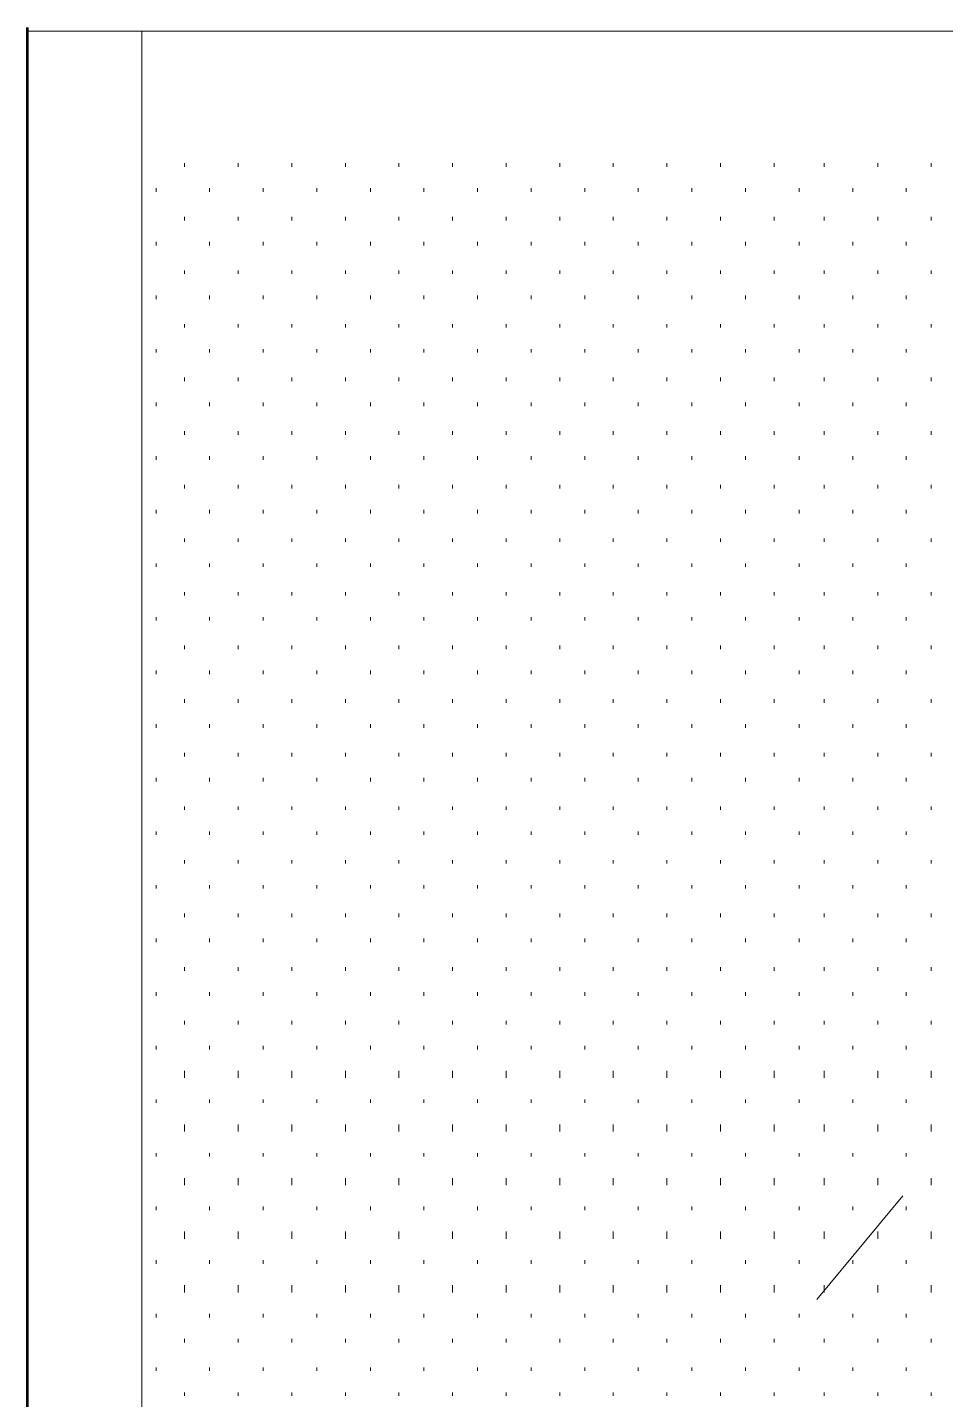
# Model space of a CAD drawing. Header units: inches. Extents: x -6061 to 13621, y -296 to 7483.
# Drawn here: x -5906.68 to -5886.1, y -123.21 to -92.46 of the extents above; entities that cross this region are included whole.
import ezdxf

# ---------------------------------------------------------------- set-up
doc = ezdxf.new("R2010")
doc.units = ezdxf.units.IN
doc.header["$MEASUREMENT"] = 0
doc.layers.get('0').update_dxf_attribs({"linetype": 'CONTINUOUS'})

msp = doc.modelspace()

# ---------------------------------------------------------------- linework, layer by layer
at = {"color": 7, "linetype": 'Continuous', "lineweight": 53, "true_color": 0x000007}
msp.add_line((-5906.6842, -184.55973), (-5906.6842, -92.45566), dxfattribs=at)
at = {"color": 7, "linetype": 'Continuous', "lineweight": 9, "true_color": 0x000007}
for p, q in [((-5906.6842, -92.53575), (-5904.1213, -92.53575)), ((-5906.6842, -92.53575), (-5906.6842, -184.55973)), ((-5904.1213, -184.55973), (-5904.1213, -92.53575)), ((-5904.1213, -95.01855), (-5904.1213, -92.53575)), ((-5868.16067, -92.53575), (-5904.1213, -92.53575)), ((-5904.1213, -95.01855), (-5904.1213, -184.55973)), ((-5887.06203, -118.64525), (-5888.9842, -120.96787))]:
    msp.add_line(p, q, dxfattribs=at)
at = {"color": 7, "linetype": 'Continuous', "lineweight": 18, "true_color": 0x000007}
msp.add_line((-5906.6842, -92.53575), (-5798.64212, -92.53575), dxfattribs=at)
at = {"color": 7, "linetype": 'Continuous', "lineweight": 9, "true_color": 0xffffff}
for p, q in [((-5903.16022, -95.57919), (-5903.16022, -95.4991)), ((-5901.95886, -95.57919), (-5901.95886, -95.4991)), ((-5900.7575, -95.57919), (-5900.7575, -95.4991)), ((-5899.55614, -95.57919), (-5899.55614, -95.4991)), ((-5898.35479, -95.57919), (-5898.35479, -95.4991)), ((-5897.15343, -95.57919), (-5897.15343, -95.4991)), ((-5895.95207, -95.57919), (-5895.95207, -95.4991)), ((-5894.75071, -95.57919), (-5894.75071, -95.4991)), ((-5893.54936, -95.57919), (-5893.54936, -95.4991)), ((-5892.348, -95.57919), (-5892.348, -95.4991)), ((-5891.14664, -95.57919), (-5891.14664, -95.4991)), ((-5889.94528, -95.57919), (-5889.94528, -95.4991)), ((-5888.82402, -95.57919), (-5888.82402, -95.4991)), ((-5887.62266, -95.57919), (-5887.62266, -95.4991)), ((-5886.4213, -95.57919), (-5886.4213, -95.4991)), ((-5903.80094, -96.13982), (-5903.80094, -96.05973)), ((-5902.59958, -96.13982), (-5902.59958, -96.05973)), ((-5901.39823, -96.13982), (-5901.39823, -96.05973)), ((-5900.19687, -96.13982), (-5900.19687, -96.05973)), ((-5898.99551, -96.13982), (-5898.99551, -96.05973)), ((-5897.79415, -96.13982), (-5897.79415, -96.05973)), ((-5896.5928, -96.13982), (-5896.5928, -96.05973)), ((-5895.39144, -96.13982), (-5895.39144, -96.05973)), ((-5894.19008, -96.13982), (-5894.19008, -96.05973)), ((-5892.98872, -96.13982), (-5892.98872, -96.05973)), ((-5891.78737, -96.13982), (-5891.78737, -96.05973)), ((-5890.58601, -96.13982), (-5890.58601, -96.05973)), ((-5889.38465, -96.13982), (-5889.38465, -96.05973)), ((-5888.18329, -96.13982), (-5888.18329, -96.05973)), ((-5886.98194, -96.13982), (-5886.98194, -96.05973)), ((-5903.16022, -96.78054), (-5903.16022, -96.70045)), ((-5901.95886, -96.78054), (-5901.95886, -96.70045)), ((-5900.7575, -96.78054), (-5900.7575, -96.70045)), ((-5899.55614, -96.78054), (-5899.55614, -96.70045)), ((-5898.35479, -96.78054), (-5898.35479, -96.70045)), ((-5897.15343, -96.78054), (-5897.15343, -96.70045)), ((-5895.95207, -96.78054), (-5895.95207, -96.70045)), ((-5894.75071, -96.78054), (-5894.75071, -96.70045)), ((-5893.54936, -96.78054), (-5893.54936, -96.70045)), ((-5892.348, -96.78054), (-5892.348, -96.70045)), ((-5891.14664, -96.78054), (-5891.14664, -96.70045)), ((-5889.94528, -96.78054), (-5889.94528, -96.70045)), ((-5888.82402, -96.78054), (-5888.82402, -96.70045)), ((-5887.62266, -96.78054), (-5887.62266, -96.70045)), ((-5886.4213, -96.78054), (-5886.4213, -96.70045)), ((-5903.80094, -97.34118), (-5903.80094, -97.26109)), ((-5902.59958, -97.34118), (-5902.59958, -97.26109)), ((-5901.39823, -97.34118), (-5901.39823, -97.26109)), ((-5900.19687, -97.34118), (-5900.19687, -97.26109)), ((-5898.99551, -97.34118), (-5898.99551, -97.26109)), ((-5897.79415, -97.34118), (-5897.79415, -97.26109)), ((-5896.5928, -97.34118), (-5896.5928, -97.26109)), ((-5895.39144, -97.34118), (-5895.39144, -97.26109)), ((-5894.19008, -97.34118), (-5894.19008, -97.26109)), ((-5892.98872, -97.34118), (-5892.98872, -97.26109)), ((-5891.78737, -97.34118), (-5891.78737, -97.26109)), ((-5890.58601, -97.34118), (-5890.58601, -97.26109)), ((-5889.38465, -97.34118), (-5889.38465, -97.26109)), ((-5888.18329, -97.34118), (-5888.18329, -97.26109)), ((-5886.98194, -97.34118), (-5886.98194, -97.26109)), ((-5903.16022, -97.9819), (-5903.16022, -97.90181)), ((-5901.95886, -97.9819), (-5901.95886, -97.90181)), ((-5900.7575, -97.9819), (-5900.7575, -97.90181)), ((-5899.55614, -97.9819), (-5899.55614, -97.90181)), ((-5898.35479, -97.9819), (-5898.35479, -97.90181)), ((-5897.15343, -97.9819), (-5897.15343, -97.90181)), ((-5895.95207, -97.9819), (-5895.95207, -97.90181)), ((-5894.75071, -97.9819), (-5894.75071, -97.90181)), ((-5893.54936, -97.9819), (-5893.54936, -97.90181)), ((-5892.348, -97.9819), (-5892.348, -97.90181)), ((-5891.14664, -97.9819), (-5891.14664, -97.90181)), ((-5889.94528, -97.9819), (-5889.94528, -97.90181)), ((-5888.82402, -97.9819), (-5888.82402, -97.90181)), ((-5887.62266, -97.9819), (-5887.62266, -97.90181)), ((-5886.4213, -97.9819), (-5886.4213, -97.90181)), ((-5903.80094, -98.54253), (-5903.80094, -98.46244)), ((-5902.59958, -98.54253), (-5902.59958, -98.46244)), ((-5901.39823, -98.54253), (-5901.39823, -98.46244)), ((-5900.19687, -98.54253), (-5900.19687, -98.46244)), ((-5898.99551, -98.54253), (-5898.99551, -98.46244)), ((-5897.79415, -98.54253), (-5897.79415, -98.46244)), ((-5896.5928, -98.54253), (-5896.5928, -98.46244)), ((-5895.39144, -98.54253), (-5895.39144, -98.46244)), ((-5894.19008, -98.54253), (-5894.19008, -98.46244)), ((-5892.98872, -98.54253), (-5892.98872, -98.46244)), ((-5891.78737, -98.54253), (-5891.78737, -98.46244)), ((-5890.58601, -98.54253), (-5890.58601, -98.46244)), ((-5889.38465, -98.54253), (-5889.38465, -98.46244)), ((-5888.18329, -98.54253), (-5888.18329, -98.46244)), ((-5886.98194, -98.54253), (-5886.98194, -98.46244)), ((-5903.16022, -99.18326), (-5903.16022, -99.10317)), ((-5901.95886, -99.18326), (-5901.95886, -99.10317)), ((-5900.7575, -99.18326), (-5900.7575, -99.10317)), ((-5899.55614, -99.18326), (-5899.55614, -99.10317)), ((-5898.35479, -99.18326), (-5898.35479, -99.10317)), ((-5897.15343, -99.18326), (-5897.15343, -99.10317)), ((-5895.95207, -99.18326), (-5895.95207, -99.10317)), ((-5894.75071, -99.18326), (-5894.75071, -99.10317)), ((-5893.54936, -99.18326), (-5893.54936, -99.10317)), ((-5892.348, -99.18326), (-5892.348, -99.10317)), ((-5891.14664, -99.18326), (-5891.14664, -99.10317)), ((-5889.94528, -99.18326), (-5889.94528, -99.10317)), ((-5888.82402, -99.18326), (-5888.82402, -99.10317)), ((-5887.62266, -99.18326), (-5887.62266, -99.10317)), ((-5886.4213, -99.18326), (-5886.4213, -99.10317)), ((-5903.80094, -99.74389), (-5903.80094, -99.6638)), ((-5902.59958, -99.74389), (-5902.59958, -99.6638)), ((-5901.39823, -99.74389), (-5901.39823, -99.6638)), ((-5900.19687, -99.74389), (-5900.19687, -99.6638)), ((-5898.99551, -99.74389), (-5898.99551, -99.6638)), ((-5897.79415, -99.74389), (-5897.79415, -99.6638)), ((-5896.5928, -99.74389), (-5896.5928, -99.6638)), ((-5895.39144, -99.74389), (-5895.39144, -99.6638)), ((-5894.19008, -99.74389), (-5894.19008, -99.6638)), ((-5892.98872, -99.74389), (-5892.98872, -99.6638)), ((-5891.78737, -99.74389), (-5891.78737, -99.6638)), ((-5890.58601, -99.74389), (-5890.58601, -99.6638)), ((-5889.38465, -99.74389), (-5889.38465, -99.6638)), ((-5888.18329, -99.74389), (-5888.18329, -99.6638)), ((-5886.98194, -99.74389), (-5886.98194, -99.6638)), ((-5903.16022, -100.38462), (-5903.16022, -100.30453)), ((-5901.95886, -100.38462), (-5901.95886, -100.30453)), ((-5900.7575, -100.38462), (-5900.7575, -100.30453)), ((-5899.55614, -100.38462), (-5899.55614, -100.30453)), ((-5898.35479, -100.38462), (-5898.35479, -100.30453)), ((-5897.15343, -100.38462), (-5897.15343, -100.30453)), ((-5895.95207, -100.38462), (-5895.95207, -100.30453)), ((-5894.75071, -100.38462), (-5894.75071, -100.30453)), ((-5893.54936, -100.38462), (-5893.54936, -100.30453)), ((-5892.348, -100.38462), (-5892.348, -100.30453)), ((-5891.14664, -100.38462), (-5891.14664, -100.30453)), ((-5889.94528, -100.38462), (-5889.94528, -100.30453)), ((-5888.82402, -100.38462), (-5888.82402, -100.30453)), ((-5887.62266, -100.38462), (-5887.62266, -100.30453)), ((-5886.4213, -100.38462), (-5886.4213, -100.30453)), ((-5903.80094, -100.94525), (-5903.80094, -100.86516)), ((-5902.59958, -100.94525), (-5902.59958, -100.86516)), ((-5901.39823, -100.94525), (-5901.39823, -100.86516)), ((-5900.19687, -100.94525), (-5900.19687, -100.86516)), ((-5898.99551, -100.94525), (-5898.99551, -100.86516)), ((-5897.79415, -100.94525), (-5897.79415, -100.86516)), ((-5896.5928, -100.94525), (-5896.5928, -100.86516)), ((-5895.39144, -100.94525), (-5895.39144, -100.86516)), ((-5894.19008, -100.94525), (-5894.19008, -100.86516)), ((-5892.98872, -100.94525), (-5892.98872, -100.86516)), ((-5891.78737, -100.94525), (-5891.78737, -100.86516)), ((-5890.58601, -100.94525), (-5890.58601, -100.86516)), ((-5889.38465, -100.94525), (-5889.38465, -100.86516)), ((-5888.18329, -100.94525), (-5888.18329, -100.86516)), ((-5886.98194, -100.94525), (-5886.98194, -100.86516)), ((-5903.16022, -101.58597), (-5903.16022, -101.50588)), ((-5901.95886, -101.58597), (-5901.95886, -101.50588)), ((-5900.7575, -101.58597), (-5900.7575, -101.50588)), ((-5899.55614, -101.58597), (-5899.55614, -101.50588)), ((-5898.35479, -101.58597), (-5898.35479, -101.50588)), ((-5897.15343, -101.58597), (-5897.15343, -101.50588)), ((-5895.95207, -101.58597), (-5895.95207, -101.50588)), ((-5894.75071, -101.58597), (-5894.75071, -101.50588)), ((-5893.54936, -101.58597), (-5893.54936, -101.50588)), ((-5892.348, -101.58597), (-5892.348, -101.50588)), ((-5891.14664, -101.58597), (-5891.14664, -101.50588)), ((-5889.94528, -101.58597), (-5889.94528, -101.50588)), ((-5888.82402, -101.58597), (-5888.82402, -101.50588)), ((-5887.62266, -101.58597), (-5887.62266, -101.50588)), ((-5886.4213, -101.58597), (-5886.4213, -101.50588)), ((-5903.80094, -102.14661), (-5903.80094, -102.06652)), ((-5902.59958, -102.14661), (-5902.59958, -102.06652)), ((-5901.39823, -102.14661), (-5901.39823, -102.06652)), ((-5900.19687, -102.14661), (-5900.19687, -102.06652)), ((-5898.99551, -102.14661), (-5898.99551, -102.06652)), ((-5897.79415, -102.14661), (-5897.79415, -102.06652)), ((-5896.5928, -102.14661), (-5896.5928, -102.06652)), ((-5895.39144, -102.14661), (-5895.39144, -102.06652)), ((-5894.19008, -102.14661), (-5894.19008, -102.06652)), ((-5892.98872, -102.14661), (-5892.98872, -102.06652)), ((-5891.78737, -102.14661), (-5891.78737, -102.06652)), ((-5890.58601, -102.14661), (-5890.58601, -102.06652)), ((-5889.38465, -102.14661), (-5889.38465, -102.06652)), ((-5888.18329, -102.14661), (-5888.18329, -102.06652)), ((-5886.98194, -102.14661), (-5886.98194, -102.06652)), ((-5903.16022, -102.78733), (-5903.16022, -102.70724)), ((-5901.95886, -102.78733), (-5901.95886, -102.70724)), ((-5900.7575, -102.78733), (-5900.7575, -102.70724)), ((-5899.55614, -102.78733), (-5899.55614, -102.70724)), ((-5898.35479, -102.78733), (-5898.35479, -102.70724)), ((-5897.15343, -102.78733), (-5897.15343, -102.70724)), ((-5895.95207, -102.78733), (-5895.95207, -102.70724)), ((-5894.75071, -102.78733), (-5894.75071, -102.70724)), ((-5893.54936, -102.78733), (-5893.54936, -102.70724)), ((-5892.348, -102.78733), (-5892.348, -102.70724)), ((-5891.14664, -102.78733), (-5891.14664, -102.70724)), ((-5889.94528, -102.78733), (-5889.94528, -102.70724)), ((-5888.82402, -102.78733), (-5888.82402, -102.70724)), ((-5887.62266, -102.78733), (-5887.62266, -102.70724)), ((-5886.4213, -102.78733), (-5886.4213, -102.70724)), ((-5903.80094, -103.34796), (-5903.80094, -103.26787)), ((-5902.59958, -103.34796), (-5902.59958, -103.26787)), ((-5901.39823, -103.34796), (-5901.39823, -103.26787)), ((-5900.19687, -103.34796), (-5900.19687, -103.26787)), ((-5898.99551, -103.34796), (-5898.99551, -103.26787)), ((-5897.79415, -103.34796), (-5897.79415, -103.26787)), ((-5896.5928, -103.34796), (-5896.5928, -103.26787)), ((-5895.39144, -103.34796), (-5895.39144, -103.26787)), ((-5894.19008, -103.34796), (-5894.19008, -103.26787)), ((-5892.98872, -103.34796), (-5892.98872, -103.26787)), ((-5891.78737, -103.34796), (-5891.78737, -103.26787)), ((-5890.58601, -103.34796), (-5890.58601, -103.26787)), ((-5889.38465, -103.34796), (-5889.38465, -103.26787)), ((-5888.18329, -103.34796), (-5888.18329, -103.26787)), ((-5886.98194, -103.34796), (-5886.98194, -103.26787)), ((-5903.16022, -103.98869), (-5903.16022, -103.9086)), ((-5901.95886, -103.98869), (-5901.95886, -103.9086)), ((-5900.7575, -103.98869), (-5900.7575, -103.9086)), ((-5899.55614, -103.98869), (-5899.55614, -103.9086)), ((-5898.35479, -103.98869), (-5898.35479, -103.9086)), ((-5897.15343, -103.98869), (-5897.15343, -103.9086)), ((-5895.95207, -103.98869), (-5895.95207, -103.9086)), ((-5894.75071, -103.98869), (-5894.75071, -103.9086)), ((-5893.54936, -103.98869), (-5893.54936, -103.9086)), ((-5892.348, -103.98869), (-5892.348, -103.9086)), ((-5891.14664, -103.98869), (-5891.14664, -103.9086)), ((-5889.94528, -103.98869), (-5889.94528, -103.9086)), ((-5888.82402, -103.98869), (-5888.82402, -103.9086)), ((-5887.62266, -103.98869), (-5887.62266, -103.9086)), ((-5886.4213, -103.98869), (-5886.4213, -103.9086)), ((-5903.80094, -104.54932), (-5903.80094, -104.46923)), ((-5902.59958, -104.54932), (-5902.59958, -104.46923)), ((-5901.39823, -104.54932), (-5901.39823, -104.46923)), ((-5900.19687, -104.54932), (-5900.19687, -104.46923)), ((-5898.99551, -104.54932), (-5898.99551, -104.46923)), ((-5897.79415, -104.54932), (-5897.79415, -104.46923)), ((-5896.5928, -104.54932), (-5896.5928, -104.46923)), ((-5895.39144, -104.54932), (-5895.39144, -104.46923)), ((-5894.19008, -104.54932), (-5894.19008, -104.46923)), ((-5892.98872, -104.54932), (-5892.98872, -104.46923)), ((-5891.78737, -104.54932), (-5891.78737, -104.46923)), ((-5890.58601, -104.54932), (-5890.58601, -104.46923)), ((-5889.38465, -104.54932), (-5889.38465, -104.46923)), ((-5888.18329, -104.54932), (-5888.18329, -104.46923)), ((-5886.98194, -104.54932), (-5886.98194, -104.46923)), ((-5903.16022, -105.19005), (-5903.16022, -105.10995)), ((-5901.95886, -105.19005), (-5901.95886, -105.10995)), ((-5900.7575, -105.19005), (-5900.7575, -105.10995)), ((-5899.55614, -105.19005), (-5899.55614, -105.10995)), ((-5898.35479, -105.19005), (-5898.35479, -105.10995)), ((-5897.15343, -105.19005), (-5897.15343, -105.10995)), ((-5895.95207, -105.19005), (-5895.95207, -105.10995)), ((-5894.75071, -105.19005), (-5894.75071, -105.10995)), ((-5893.54936, -105.19005), (-5893.54936, -105.10995)), ((-5892.348, -105.19005), (-5892.348, -105.10995)), ((-5891.14664, -105.19005), (-5891.14664, -105.10995)), ((-5889.94528, -105.19005), (-5889.94528, -105.10995)), ((-5888.82402, -105.19005), (-5888.82402, -105.10995)), ((-5887.62266, -105.19005), (-5887.62266, -105.10995)), ((-5886.4213, -105.19005), (-5886.4213, -105.10995)), ((-5903.80094, -105.75068), (-5903.80094, -105.67059)), ((-5902.59958, -105.75068), (-5902.59958, -105.67059)), ((-5901.39823, -105.75068), (-5901.39823, -105.67059)), ((-5900.19687, -105.75068), (-5900.19687, -105.67059)), ((-5898.99551, -105.75068), (-5898.99551, -105.67059)), ((-5897.79415, -105.75068), (-5897.79415, -105.67059)), ((-5896.5928, -105.75068), (-5896.5928, -105.67059)), ((-5895.39144, -105.75068), (-5895.39144, -105.67059)), ((-5894.19008, -105.75068), (-5894.19008, -105.67059)), ((-5892.98872, -105.75068), (-5892.98872, -105.67059)), ((-5891.78737, -105.75068), (-5891.78737, -105.67059)), ((-5890.58601, -105.75068), (-5890.58601, -105.67059)), ((-5889.38465, -105.75068), (-5889.38465, -105.67059)), ((-5888.18329, -105.75068), (-5888.18329, -105.67059)), ((-5886.98194, -105.75068), (-5886.98194, -105.67059)), ((-5903.16022, -106.3914), (-5903.16022, -106.31131)), ((-5901.95886, -106.3914), (-5901.95886, -106.31131)), ((-5900.7575, -106.3914), (-5900.7575, -106.31131)), ((-5899.55614, -106.3914), (-5899.55614, -106.31131)), ((-5898.35479, -106.3914), (-5898.35479, -106.31131)), ((-5897.15343, -106.3914), (-5897.15343, -106.31131)), ((-5895.95207, -106.3914), (-5895.95207, -106.31131)), ((-5894.75071, -106.3914), (-5894.75071, -106.31131)), ((-5893.54936, -106.3914), (-5893.54936, -106.31131)), ((-5892.348, -106.3914), (-5892.348, -106.31131)), ((-5891.14664, -106.3914), (-5891.14664, -106.31131)), ((-5889.94528, -106.3914), (-5889.94528, -106.31131)), ((-5888.82402, -106.3914), (-5888.82402, -106.31131)), ((-5887.62266, -106.3914), (-5887.62266, -106.31131)), ((-5886.4213, -106.3914), (-5886.4213, -106.31131)), ((-5903.80094, -106.95204), (-5903.80094, -106.87195)), ((-5902.59958, -106.95204), (-5902.59958, -106.87195)), ((-5901.39823, -106.95204), (-5901.39823, -106.87195)), ((-5900.19687, -106.95204), (-5900.19687, -106.87195)), ((-5898.99551, -106.95204), (-5898.99551, -106.87195)), ((-5897.79415, -106.95204), (-5897.79415, -106.87195)), ((-5896.5928, -106.95204), (-5896.5928, -106.87195)), ((-5895.39144, -106.95204), (-5895.39144, -106.87195)), ((-5894.19008, -106.95204), (-5894.19008, -106.87195)), ((-5892.98872, -106.95204), (-5892.98872, -106.87195)), ((-5891.78737, -106.95204), (-5891.78737, -106.87195)), ((-5890.58601, -106.95204), (-5890.58601, -106.87195)), ((-5889.38465, -106.95204), (-5889.38465, -106.87195)), ((-5888.18329, -106.95204), (-5888.18329, -106.87195)), ((-5886.98194, -106.95204), (-5886.98194, -106.87195)), ((-5903.16022, -107.59276), (-5903.16022, -107.51267)), ((-5901.95886, -107.59276), (-5901.95886, -107.51267)), ((-5900.7575, -107.59276), (-5900.7575, -107.51267)), ((-5899.55614, -107.59276), (-5899.55614, -107.51267)), ((-5898.35479, -107.59276), (-5898.35479, -107.51267)), ((-5897.15343, -107.59276), (-5897.15343, -107.51267)), ((-5895.95207, -107.59276), (-5895.95207, -107.51267)), ((-5894.75071, -107.59276), (-5894.75071, -107.51267)), ((-5893.54936, -107.59276), (-5893.54936, -107.51267)), ((-5892.348, -107.59276), (-5892.348, -107.51267)), ((-5891.14664, -107.59276), (-5891.14664, -107.51267)), ((-5889.94528, -107.59276), (-5889.94528, -107.51267)), ((-5888.82402, -107.59276), (-5888.82402, -107.51267)), ((-5887.62266, -107.59276), (-5887.62266, -107.51267)), ((-5886.4213, -107.59276), (-5886.4213, -107.51267)), ((-5903.80094, -108.15339), (-5903.80094, -108.0733)), ((-5902.59958, -108.15339), (-5902.59958, -108.0733)), ((-5901.39823, -108.15339), (-5901.39823, -108.0733)), ((-5900.19687, -108.15339), (-5900.19687, -108.0733)), ((-5898.99551, -108.15339), (-5898.99551, -108.0733)), ((-5897.79415, -108.15339), (-5897.79415, -108.0733)), ((-5896.5928, -108.15339), (-5896.5928, -108.0733)), ((-5895.39144, -108.15339), (-5895.39144, -108.0733)), ((-5894.19008, -108.15339), (-5894.19008, -108.0733)), ((-5892.98872, -108.15339), (-5892.98872, -108.0733)), ((-5891.78737, -108.15339), (-5891.78737, -108.0733)), ((-5890.58601, -108.15339), (-5890.58601, -108.0733)), ((-5889.38465, -108.15339), (-5889.38465, -108.0733)), ((-5888.18329, -108.15339), (-5888.18329, -108.0733)), ((-5886.98194, -108.15339), (-5886.98194, -108.0733)), ((-5903.16022, -108.79412), (-5903.16022, -108.71403)), ((-5901.95886, -108.79412), (-5901.95886, -108.71403)), ((-5900.7575, -108.79412), (-5900.7575, -108.71403)), ((-5899.55614, -108.79412), (-5899.55614, -108.71403)), ((-5898.35479, -108.79412), (-5898.35479, -108.71403)), ((-5897.15343, -108.79412), (-5897.15343, -108.71403)), ((-5895.95207, -108.79412), (-5895.95207, -108.71403)), ((-5894.75071, -108.79412), (-5894.75071, -108.71403)), ((-5893.54936, -108.79412), (-5893.54936, -108.71403)), ((-5892.348, -108.79412), (-5892.348, -108.71403)), ((-5891.14664, -108.79412), (-5891.14664, -108.71403)), ((-5889.94528, -108.79412), (-5889.94528, -108.71403)), ((-5888.82402, -108.79412), (-5888.82402, -108.71403)), ((-5887.62266, -108.79412), (-5887.62266, -108.71403)), ((-5886.4213, -108.79412), (-5886.4213, -108.71403)), ((-5903.80094, -109.35475), (-5903.80094, -109.27466)), ((-5902.59958, -109.35475), (-5902.59958, -109.27466)), ((-5901.39823, -109.35475), (-5901.39823, -109.27466)), ((-5900.19687, -109.35475), (-5900.19687, -109.27466)), ((-5898.99551, -109.35475), (-5898.99551, -109.27466)), ((-5897.79415, -109.35475), (-5897.79415, -109.27466)), ((-5896.5928, -109.35475), (-5896.5928, -109.27466)), ((-5895.39144, -109.35475), (-5895.39144, -109.27466)), ((-5894.19008, -109.35475), (-5894.19008, -109.27466)), ((-5892.98872, -109.35475), (-5892.98872, -109.27466)), ((-5891.78737, -109.35475), (-5891.78737, -109.27466)), ((-5890.58601, -109.35475), (-5890.58601, -109.27466)), ((-5889.38465, -109.35475), (-5889.38465, -109.27466)), ((-5888.18329, -109.35475), (-5888.18329, -109.27466)), ((-5886.98194, -109.35475), (-5886.98194, -109.27466)), ((-5903.16022, -109.99548), (-5903.16022, -109.91538)), ((-5901.95886, -109.99548), (-5901.95886, -109.91538)), ((-5900.7575, -109.99548), (-5900.7575, -109.91538)), ((-5899.55614, -109.99548), (-5899.55614, -109.91538)), ((-5898.35479, -109.99548), (-5898.35479, -109.91538)), ((-5897.15343, -109.99548), (-5897.15343, -109.91538)), ((-5895.95207, -109.99548), (-5895.95207, -109.91538)), ((-5894.75071, -109.99548), (-5894.75071, -109.91538)), ((-5893.54936, -109.99548), (-5893.54936, -109.91538)), ((-5892.348, -109.99548), (-5892.348, -109.91538)), ((-5891.14664, -109.99548), (-5891.14664, -109.91538)), ((-5889.94528, -109.99548), (-5889.94528, -109.91538)), ((-5888.82402, -109.99548), (-5888.82402, -109.91538)), ((-5887.62266, -109.99548), (-5887.62266, -109.91538)), ((-5886.4213, -109.99548), (-5886.4213, -109.91538)), ((-5903.80094, -110.55611), (-5903.80094, -110.47602)), ((-5902.59958, -110.55611), (-5902.59958, -110.47602)), ((-5901.39823, -110.55611), (-5901.39823, -110.47602)), ((-5900.19687, -110.55611), (-5900.19687, -110.47602)), ((-5898.99551, -110.55611), (-5898.99551, -110.47602)), ((-5897.79415, -110.55611), (-5897.79415, -110.47602)), ((-5896.5928, -110.55611), (-5896.5928, -110.47602)), ((-5895.39144, -110.55611), (-5895.39144, -110.47602)), ((-5894.19008, -110.55611), (-5894.19008, -110.47602)), ((-5892.98872, -110.55611), (-5892.98872, -110.47602)), ((-5891.78737, -110.55611), (-5891.78737, -110.47602)), ((-5890.58601, -110.55611), (-5890.58601, -110.47602)), ((-5889.38465, -110.55611), (-5889.38465, -110.47602)), ((-5888.18329, -110.55611), (-5888.18329, -110.47602)), ((-5886.98194, -110.55611), (-5886.98194, -110.47602)), ((-5903.16022, -111.19683), (-5903.16022, -111.11674)), ((-5901.95886, -111.19683), (-5901.95886, -111.11674)), ((-5900.7575, -111.19683), (-5900.7575, -111.11674)), ((-5899.55614, -111.19683), (-5899.55614, -111.11674)), ((-5898.35479, -111.19683), (-5898.35479, -111.11674)), ((-5897.15343, -111.19683), (-5897.15343, -111.11674)), ((-5895.95207, -111.19683), (-5895.95207, -111.11674)), ((-5894.75071, -111.19683), (-5894.75071, -111.11674)), ((-5893.54936, -111.19683), (-5893.54936, -111.11674)), ((-5892.348, -111.19683), (-5892.348, -111.11674)), ((-5891.14664, -111.19683), (-5891.14664, -111.11674)), ((-5889.94528, -111.19683), (-5889.94528, -111.11674)), ((-5888.82402, -111.19683), (-5888.82402, -111.11674)), ((-5887.62266, -111.19683), (-5887.62266, -111.11674)), ((-5886.4213, -111.19683), (-5886.4213, -111.11674)), ((-5903.80094, -111.75747), (-5903.80094, -111.67738)), ((-5902.59958, -111.75747), (-5902.59958, -111.67738)), ((-5901.39823, -111.75747), (-5901.39823, -111.67738)), ((-5900.19687, -111.75747), (-5900.19687, -111.67738)), ((-5898.99551, -111.75747), (-5898.99551, -111.67738)), ((-5897.79415, -111.75747), (-5897.79415, -111.67738)), ((-5896.5928, -111.75747), (-5896.5928, -111.67738)), ((-5895.39144, -111.75747), (-5895.39144, -111.67738)), ((-5894.19008, -111.75747), (-5894.19008, -111.67738)), ((-5892.98872, -111.75747), (-5892.98872, -111.67738)), ((-5891.78737, -111.75747), (-5891.78737, -111.67738)), ((-5890.58601, -111.75747), (-5890.58601, -111.67738)), ((-5889.38465, -111.75747), (-5889.38465, -111.67738)), ((-5888.18329, -111.75747), (-5888.18329, -111.67738)), ((-5886.98194, -111.75747), (-5886.98194, -111.67738)), ((-5903.16022, -112.39819), (-5903.16022, -112.3181)), ((-5901.95886, -112.39819), (-5901.95886, -112.3181)), ((-5900.7575, -112.39819), (-5900.7575, -112.3181)), ((-5899.55614, -112.39819), (-5899.55614, -112.3181)), ((-5898.35479, -112.39819), (-5898.35479, -112.3181)), ((-5897.15343, -112.39819), (-5897.15343, -112.3181)), ((-5895.95207, -112.39819), (-5895.95207, -112.3181)), ((-5894.75071, -112.39819), (-5894.75071, -112.3181)), ((-5893.54936, -112.39819), (-5893.54936, -112.3181)), ((-5892.348, -112.39819), (-5892.348, -112.3181)), ((-5891.14664, -112.39819), (-5891.14664, -112.3181)), ((-5889.94528, -112.39819), (-5889.94528, -112.3181)), ((-5888.82402, -112.39819), (-5888.82402, -112.3181)), ((-5887.62266, -112.39819), (-5887.62266, -112.3181)), ((-5886.4213, -112.39819), (-5886.4213, -112.3181)), ((-5903.80094, -112.95882), (-5903.80094, -112.87873)), ((-5902.59958, -112.95882), (-5902.59958, -112.87873)), ((-5901.39823, -112.95882), (-5901.39823, -112.87873)), ((-5900.19687, -112.95882), (-5900.19687, -112.87873)), ((-5898.99551, -112.95882), (-5898.99551, -112.87873)), ((-5897.79415, -112.95882), (-5897.79415, -112.87873)), ((-5896.5928, -112.95882), (-5896.5928, -112.87873)), ((-5895.39144, -112.95882), (-5895.39144, -112.87873)), ((-5894.19008, -112.95882), (-5894.19008, -112.87873)), ((-5892.98872, -112.95882), (-5892.98872, -112.87873)), ((-5891.78737, -112.95882), (-5891.78737, -112.87873)), ((-5890.58601, -112.95882), (-5890.58601, -112.87873)), ((-5889.38465, -112.95882), (-5889.38465, -112.87873)), ((-5888.18329, -112.95882), (-5888.18329, -112.87873)), ((-5886.98194, -112.95882), (-5886.98194, -112.87873)), ((-5903.16022, -113.59955), (-5903.16022, -113.51946)), ((-5901.95886, -113.59955), (-5901.95886, -113.51946)), ((-5900.7575, -113.59955), (-5900.7575, -113.51946)), ((-5899.55614, -113.59955), (-5899.55614, -113.51946)), ((-5898.35479, -113.59955), (-5898.35479, -113.51946)), ((-5897.15343, -113.59955), (-5897.15343, -113.51946)), ((-5895.95207, -113.59955), (-5895.95207, -113.51946)), ((-5894.75071, -113.59955), (-5894.75071, -113.51946)), ((-5893.54936, -113.59955), (-5893.54936, -113.51946)), ((-5892.348, -113.59955), (-5892.348, -113.51946)), ((-5891.14664, -113.59955), (-5891.14664, -113.51946)), ((-5889.94528, -113.59955), (-5889.94528, -113.51946)), ((-5888.82402, -113.59955), (-5888.82402, -113.51946)), ((-5887.62266, -113.59955), (-5887.62266, -113.51946)), ((-5886.4213, -113.59955), (-5886.4213, -113.51946)), ((-5903.80094, -114.16018), (-5903.80094, -114.08009)), ((-5902.59958, -114.16018), (-5902.59958, -114.08009)), ((-5901.39823, -114.16018), (-5901.39823, -114.08009)), ((-5900.19687, -114.16018), (-5900.19687, -114.08009)), ((-5898.99551, -114.16018), (-5898.99551, -114.08009)), ((-5897.79415, -114.16018), (-5897.79415, -114.08009)), ((-5896.5928, -114.16018), (-5896.5928, -114.08009)), ((-5895.39144, -114.16018), (-5895.39144, -114.08009)), ((-5894.19008, -114.16018), (-5894.19008, -114.08009)), ((-5892.98872, -114.16018), (-5892.98872, -114.08009)), ((-5891.78737, -114.16018), (-5891.78737, -114.08009)), ((-5890.58601, -114.16018), (-5890.58601, -114.08009)), ((-5889.38465, -114.16018), (-5889.38465, -114.08009)), ((-5888.18329, -114.16018), (-5888.18329, -114.08009)), ((-5886.98194, -114.16018), (-5886.98194, -114.08009)), ((-5903.16022, -114.80091), (-5903.16022, -114.72081)), ((-5901.95886, -114.80091), (-5901.95886, -114.72081)), ((-5900.7575, -114.80091), (-5900.7575, -114.72081)), ((-5899.55614, -114.80091), (-5899.55614, -114.72081)), ((-5898.35479, -114.80091), (-5898.35479, -114.72081)), ((-5897.15343, -114.80091), (-5897.15343, -114.72081)), ((-5895.95207, -114.80091), (-5895.95207, -114.72081)), ((-5894.75071, -114.80091), (-5894.75071, -114.72081)), ((-5893.54936, -114.80091), (-5893.54936, -114.72081)), ((-5892.348, -114.80091), (-5892.348, -114.72081)), ((-5891.14664, -114.80091), (-5891.14664, -114.72081)), ((-5889.94528, -114.80091), (-5889.94528, -114.72081)), ((-5888.82402, -114.80091), (-5888.82402, -114.72081)), ((-5887.62266, -114.80091), (-5887.62266, -114.72081)), ((-5886.4213, -114.80091), (-5886.4213, -114.72081)), ((-5903.80094, -115.36154), (-5903.80094, -115.28145)), ((-5902.59958, -115.36154), (-5902.59958, -115.28145)), ((-5901.39823, -115.36154), (-5901.39823, -115.28145)), ((-5900.19687, -115.36154), (-5900.19687, -115.28145)), ((-5898.99551, -115.36154), (-5898.99551, -115.28145)), ((-5897.79415, -115.36154), (-5897.79415, -115.28145)), ((-5896.5928, -115.36154), (-5896.5928, -115.28145)), ((-5895.39144, -115.36154), (-5895.39144, -115.28145)), ((-5894.19008, -115.36154), (-5894.19008, -115.28145)), ((-5892.98872, -115.36154), (-5892.98872, -115.28145)), ((-5891.78737, -115.36154), (-5891.78737, -115.28145)), ((-5890.58601, -115.36154), (-5890.58601, -115.28145)), ((-5889.38465, -115.36154), (-5889.38465, -115.28145)), ((-5888.18329, -115.36154), (-5888.18329, -115.28145)), ((-5886.98194, -115.36154), (-5886.98194, -115.28145)), ((-5903.16022, -116.00226), (-5903.16022, -115.84208)), ((-5901.95886, -116.00226), (-5901.95886, -115.84208)), ((-5900.7575, -116.00226), (-5900.7575, -115.84208)), ((-5899.55614, -116.00226), (-5899.55614, -115.84208)), ((-5898.35479, -116.00226), (-5898.35479, -115.84208)), ((-5897.15343, -116.00226), (-5897.15343, -115.84208)), ((-5895.95207, -116.00226), (-5895.95207, -115.84208)), ((-5894.75071, -116.00226), (-5894.75071, -115.84208)), ((-5893.54936, -116.00226), (-5893.54936, -115.84208)), ((-5892.348, -116.00226), (-5892.348, -115.84208)), ((-5891.14664, -116.00226), (-5891.14664, -115.84208)), ((-5889.94528, -116.00226), (-5889.94528, -115.84208)), ((-5888.82402, -116.00226), (-5888.82402, -115.84208)), ((-5887.62266, -116.00226), (-5887.62266, -115.84208)), ((-5886.4213, -116.00226), (-5886.4213, -115.84208)), ((-5903.80094, -116.5629), (-5903.80094, -116.48281)), ((-5902.59958, -116.5629), (-5902.59958, -116.48281)), ((-5901.39823, -116.5629), (-5901.39823, -116.48281)), ((-5900.19687, -116.5629), (-5900.19687, -116.48281)), ((-5898.99551, -116.5629), (-5898.99551, -116.48281)), ((-5897.79415, -116.5629), (-5897.79415, -116.48281)), ((-5896.5928, -116.5629), (-5896.5928, -116.48281)), ((-5895.39144, -116.5629), (-5895.39144, -116.48281)), ((-5894.19008, -116.5629), (-5894.19008, -116.48281)), ((-5892.98872, -116.5629), (-5892.98872, -116.48281)), ((-5891.78737, -116.5629), (-5891.78737, -116.48281)), ((-5890.58601, -116.5629), (-5890.58601, -116.48281)), ((-5889.38465, -116.5629), (-5889.38465, -116.48281)), ((-5888.18329, -116.5629), (-5888.18329, -116.48281)), ((-5886.98194, -116.5629), (-5886.98194, -116.48281)), ((-5903.16022, -117.20362), (-5903.16022, -117.04344)), ((-5901.95886, -117.20362), (-5901.95886, -117.04344)), ((-5900.7575, -117.20362), (-5900.7575, -117.04344)), ((-5899.55614, -117.20362), (-5899.55614, -117.04344)), ((-5898.35479, -117.20362), (-5898.35479, -117.04344)), ((-5897.15343, -117.20362), (-5897.15343, -117.04344)), ((-5895.95207, -117.20362), (-5895.95207, -117.04344)), ((-5894.75071, -117.20362), (-5894.75071, -117.04344)), ((-5893.54936, -117.20362), (-5893.54936, -117.04344)), ((-5892.348, -117.20362), (-5892.348, -117.04344)), ((-5891.14664, -117.20362), (-5891.14664, -117.04344)), ((-5889.94528, -117.20362), (-5889.94528, -117.04344)), ((-5888.82402, -117.20362), (-5888.82402, -117.04344)), ((-5887.62266, -117.20362), (-5887.62266, -117.04344)), ((-5886.4213, -117.20362), (-5886.4213, -117.04344)), ((-5903.80094, -117.76425), (-5903.80094, -117.68416)), ((-5902.59958, -117.76425), (-5902.59958, -117.68416)), ((-5901.39823, -117.76425), (-5901.39823, -117.68416)), ((-5900.19687, -117.76425), (-5900.19687, -117.68416)), ((-5898.99551, -117.76425), (-5898.99551, -117.68416)), ((-5897.79415, -117.76425), (-5897.79415, -117.68416)), ((-5896.5928, -117.76425), (-5896.5928, -117.68416)), ((-5895.39144, -117.76425), (-5895.39144, -117.68416)), ((-5894.19008, -117.76425), (-5894.19008, -117.68416)), ((-5892.98872, -117.76425), (-5892.98872, -117.68416)), ((-5891.78737, -117.76425), (-5891.78737, -117.68416)), ((-5890.58601, -117.76425), (-5890.58601, -117.68416)), ((-5889.38465, -117.76425), (-5889.38465, -117.68416)), ((-5888.18329, -117.76425), (-5888.18329, -117.68416)), ((-5886.98194, -117.76425), (-5886.98194, -117.68416)), ((-5903.16022, -118.40498), (-5903.16022, -118.2448)), ((-5901.95886, -118.40498), (-5901.95886, -118.2448)), ((-5900.7575, -118.40498), (-5900.7575, -118.2448)), ((-5899.55614, -118.40498), (-5899.55614, -118.2448)), ((-5898.35479, -118.40498), (-5898.35479, -118.2448)), ((-5897.15343, -118.40498), (-5897.15343, -118.2448)), ((-5895.95207, -118.40498), (-5895.95207, -118.2448)), ((-5894.75071, -118.40498), (-5894.75071, -118.2448)), ((-5893.54936, -118.40498), (-5893.54936, -118.2448)), ((-5892.348, -118.40498), (-5892.348, -118.2448)), ((-5891.14664, -118.40498), (-5891.14664, -118.2448)), ((-5889.94528, -118.40498), (-5889.94528, -118.2448)), ((-5888.82402, -118.40498), (-5888.82402, -118.2448)), ((-5887.62266, -118.40498), (-5887.62266, -118.2448)), ((-5886.4213, -118.40498), (-5886.4213, -118.2448)), ((-5903.80094, -118.96561), (-5903.80094, -118.88552)), ((-5902.59958, -118.96561), (-5902.59958, -118.88552)), ((-5901.39823, -118.96561), (-5901.39823, -118.88552)), ((-5900.19687, -118.96561), (-5900.19687, -118.88552)), ((-5898.99551, -118.96561), (-5898.99551, -118.88552)), ((-5897.79415, -118.96561), (-5897.79415, -118.88552)), ((-5896.5928, -118.96561), (-5896.5928, -118.88552)), ((-5895.39144, -118.96561), (-5895.39144, -118.88552)), ((-5894.19008, -118.96561), (-5894.19008, -118.88552)), ((-5892.98872, -118.96561), (-5892.98872, -118.88552)), ((-5891.78737, -118.96561), (-5891.78737, -118.88552)), ((-5890.58601, -118.96561), (-5890.58601, -118.88552)), ((-5889.38465, -118.96561), (-5889.38465, -118.88552)), ((-5888.18329, -118.96561), (-5888.18329, -118.88552)), ((-5886.98194, -118.96561), (-5886.98194, -118.88552)), ((-5903.16022, -119.60634), (-5903.16022, -119.44615)), ((-5901.95886, -119.60634), (-5901.95886, -119.44615)), ((-5900.7575, -119.60634), (-5900.7575, -119.44615)), ((-5899.55614, -119.60634), (-5899.55614, -119.44615)), ((-5898.35479, -119.60634), (-5898.35479, -119.44615)), ((-5897.15343, -119.60634), (-5897.15343, -119.44615)), ((-5895.95207, -119.60634), (-5895.95207, -119.44615)), ((-5894.75071, -119.60634), (-5894.75071, -119.44615)), ((-5893.54936, -119.60634), (-5893.54936, -119.44615)), ((-5892.348, -119.60634), (-5892.348, -119.44615)), ((-5891.14664, -119.60634), (-5891.14664, -119.44615)), ((-5889.94528, -119.60634), (-5889.94528, -119.44615)), ((-5888.82402, -119.60634), (-5888.82402, -119.44615)), ((-5887.62266, -119.60634), (-5887.62266, -119.44615)), ((-5886.4213, -119.60634), (-5886.4213, -119.44615)), ((-5903.80094, -120.16697), (-5903.80094, -120.08688)), ((-5902.59958, -120.16697), (-5902.59958, -120.08688)), ((-5901.39823, -120.16697), (-5901.39823, -120.08688)), ((-5900.19687, -120.16697), (-5900.19687, -120.08688)), ((-5898.99551, -120.16697), (-5898.99551, -120.08688)), ((-5897.79415, -120.16697), (-5897.79415, -120.08688)), ((-5896.5928, -120.16697), (-5896.5928, -120.08688)), ((-5895.39144, -120.16697), (-5895.39144, -120.08688)), ((-5894.19008, -120.16697), (-5894.19008, -120.08688)), ((-5892.98872, -120.16697), (-5892.98872, -120.08688)), ((-5891.78737, -120.16697), (-5891.78737, -120.08688)), ((-5890.58601, -120.16697), (-5890.58601, -120.08688)), ((-5889.38465, -120.16697), (-5889.38465, -120.08688)), ((-5888.18329, -120.16697), (-5888.18329, -120.08688)), ((-5886.98194, -120.16697), (-5886.98194, -120.08688)), ((-5903.16022, -120.80769), (-5903.16022, -120.64751)), ((-5901.95886, -120.80769), (-5901.95886, -120.64751)), ((-5900.7575, -120.80769), (-5900.7575, -120.64751)), ((-5899.55614, -120.80769), (-5899.55614, -120.64751)), ((-5898.35479, -120.80769), (-5898.35479, -120.64751)), ((-5897.15343, -120.80769), (-5897.15343, -120.64751)), ((-5895.95207, -120.80769), (-5895.95207, -120.64751)), ((-5894.75071, -120.80769), (-5894.75071, -120.64751)), ((-5893.54936, -120.80769), (-5893.54936, -120.64751)), ((-5892.348, -120.80769), (-5892.348, -120.64751)), ((-5891.14664, -120.80769), (-5891.14664, -120.64751)), ((-5889.94528, -120.80769), (-5889.94528, -120.64751)), ((-5888.82402, -120.80769), (-5888.82402, -120.64751)), ((-5887.62266, -120.80769), (-5887.62266, -120.64751)), ((-5886.4213, -120.80769), (-5886.4213, -120.64751)), ((-5903.80094, -121.36833), (-5903.80094, -121.28824)), ((-5902.59958, -121.36833), (-5902.59958, -121.28824)), ((-5901.39823, -121.36833), (-5901.39823, -121.28824)), ((-5900.19687, -121.36833), (-5900.19687, -121.28824)), ((-5898.99551, -121.36833), (-5898.99551, -121.28824)), ((-5897.79415, -121.36833), (-5897.79415, -121.28824)), ((-5896.5928, -121.36833), (-5896.5928, -121.28824)), ((-5895.39144, -121.36833), (-5895.39144, -121.28824)), ((-5894.19008, -121.36833), (-5894.19008, -121.28824)), ((-5892.98872, -121.36833), (-5892.98872, -121.28824)), ((-5891.78737, -121.36833), (-5891.78737, -121.28824)), ((-5890.58601, -121.36833), (-5890.58601, -121.28824)), ((-5889.38465, -121.36833), (-5889.38465, -121.28824)), ((-5888.18329, -121.36833), (-5888.18329, -121.28824)), ((-5886.98194, -121.36833), (-5886.98194, -121.28824)), ((-5903.16022, -121.92896), (-5903.16022, -121.84887)), ((-5901.95886, -121.92896), (-5901.95886, -121.84887)), ((-5900.7575, -121.92896), (-5900.7575, -121.84887)), ((-5899.55614, -121.92896), (-5899.55614, -121.84887)), ((-5898.35479, -121.92896), (-5898.35479, -121.84887)), ((-5897.15343, -121.92896), (-5897.15343, -121.84887)), ((-5895.95207, -121.92896), (-5895.95207, -121.84887)), ((-5894.75071, -121.92896), (-5894.75071, -121.84887)), ((-5893.54936, -121.92896), (-5893.54936, -121.84887)), ((-5892.348, -121.92896), (-5892.348, -121.84887)), ((-5891.14664, -121.92896), (-5891.14664, -121.84887)), ((-5889.94528, -121.92896), (-5889.94528, -121.84887)), ((-5888.82402, -121.92896), (-5888.82402, -121.84887)), ((-5887.62266, -121.92896), (-5887.62266, -121.84887)), ((-5886.4213, -121.92896), (-5886.4213, -121.84887)), ((-5903.80094, -122.56968), (-5903.80094, -122.48959)), ((-5902.59958, -122.56968), (-5902.59958, -122.48959)), ((-5901.39823, -122.56968), (-5901.39823, -122.48959)), ((-5900.19687, -122.56968), (-5900.19687, -122.48959)), ((-5898.99551, -122.56968), (-5898.99551, -122.48959)), ((-5897.79415, -122.56968), (-5897.79415, -122.48959)), ((-5896.5928, -122.56968), (-5896.5928, -122.48959)), ((-5895.39144, -122.56968), (-5895.39144, -122.48959)), ((-5894.19008, -122.56968), (-5894.19008, -122.48959)), ((-5892.98872, -122.56968), (-5892.98872, -122.48959)), ((-5891.78737, -122.56968), (-5891.78737, -122.48959)), ((-5890.58601, -122.56968), (-5890.58601, -122.48959)), ((-5889.38465, -122.56968), (-5889.38465, -122.48959)), ((-5888.18329, -122.56968), (-5888.18329, -122.48959)), ((-5886.98194, -122.56968), (-5886.98194, -122.48959)), ((-5903.16022, -123.13032), (-5903.16022, -123.05023)), ((-5901.95886, -123.13032), (-5901.95886, -123.05023)), ((-5900.7575, -123.13032), (-5900.7575, -123.05023)), ((-5899.55614, -123.13032), (-5899.55614, -123.05023)), ((-5898.35479, -123.13032), (-5898.35479, -123.05023)), ((-5897.15343, -123.13032), (-5897.15343, -123.05023)), ((-5895.95207, -123.13032), (-5895.95207, -123.05023)), ((-5894.75071, -123.13032), (-5894.75071, -123.05023)), ((-5893.54936, -123.13032), (-5893.54936, -123.05023)), ((-5892.348, -123.13032), (-5892.348, -123.05023)), ((-5891.14664, -123.13032), (-5891.14664, -123.05023)), ((-5889.94528, -123.13032), (-5889.94528, -123.05023)), ((-5888.82402, -123.13032), (-5888.82402, -123.05023)), ((-5887.62266, -123.13032), (-5887.62266, -123.05023)), ((-5886.4213, -123.13032), (-5886.4213, -123.05023))]:
    msp.add_line(p, q, dxfattribs=at)
at = {"color": 250, "linetype": 'Continuous', "lineweight": 9, "true_color": 0x303030}
for p, q in [((-5906.6842, -104.78959), (-5906.6842, -104.78959)), ((-5906.6842, -107.43258), (-5906.6842, -107.51267)), ((-5906.6842, -110.6362), (-5906.6842, -110.6362)), ((-5906.6842, -113.119), (-5906.6842, -113.119)), ((-5906.6842, -114.48054), (-5906.6842, -114.56063)), ((-5906.6842, -114.96109), (-5906.6842, -114.96109)), ((-5906.6842, -121.12805), (-5906.6842, -121.12805))]:
    msp.add_line(p, q, dxfattribs=at)

doc.saveas('drawing.dxf')
